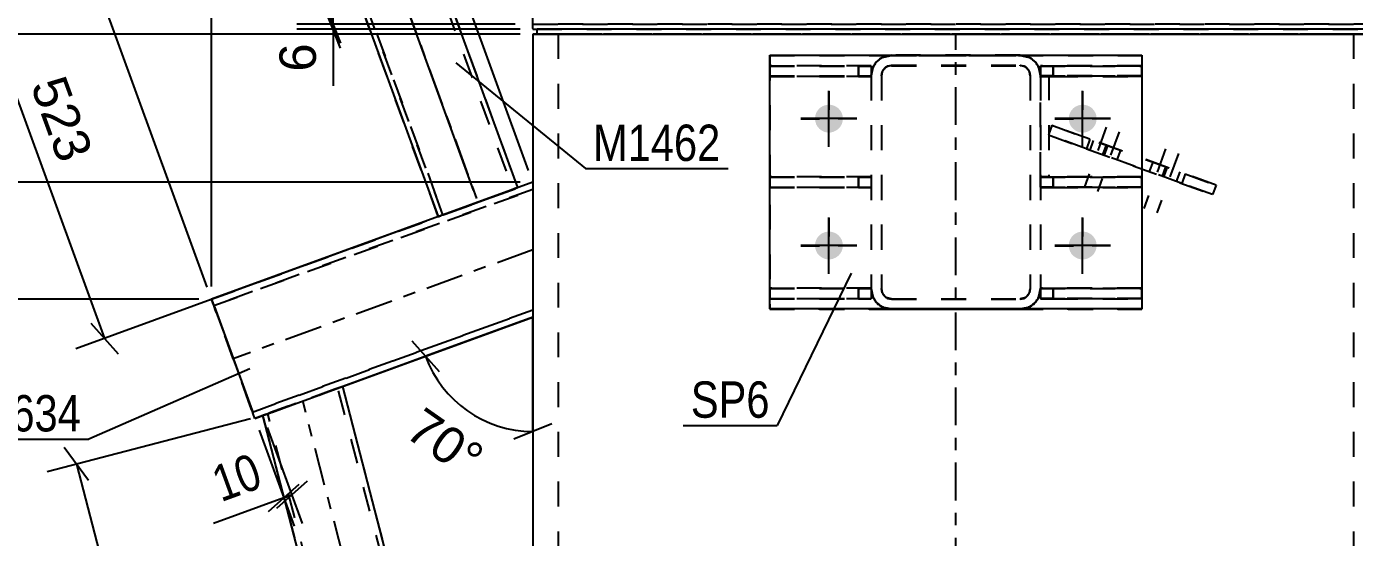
# Model space of a CAD drawing. Header units: millimetres. Extents: x 0 to 841, y 0 to 594.
# Drawn here: x 324.4 to 429, y 476 to 516.2 of the extents above; entities that cross this region are included whole.
import ezdxf

# ---------------------------------------------------------------- set-up
doc = ezdxf.new("R2010")
doc.units = ezdxf.units.MM
doc.linetypes.add('DXK_LINE_DOT2', pattern=[3.9198, 1.9599, -1.9599])
doc.linetypes.add('DXK_LINE_DOT3', pattern=[5.9187, 2.979, -0.9799, 0.9799, -0.9799])
doc.styles.add('Arial', font='ARIAL.TTF', dxfattribs={"height": 0.2})
doc.styles.add('Arial Narrow', font='ARIALN.TTF', dxfattribs={"height": 0.2})

# ---------------------------------------------------------------- blocks, each defined once
blk = doc.blocks.new('Part-256180323-1839 - 1758')
at = {"color": 7, "linetype": 'DXK_LINE_DOT2'}
for p, q in [((345.61, 534.25), (350.37, 535.99)), ((345.61, 534.25), (350.37, 535.99)), ((345.61, 534.25), (350.37, 535.99)), ((345.61, 534.25), (350.37, 535.99)), ((350.37, 535.99), (350.66, 536.1)), ((350.66, 536.09), (350.37, 535.99)), ((350.37, 535.99), (350.51, 536.04)), ((350.51, 536.04), (350.37, 535.99)), ((350.51, 536.04), (350.63, 536.09)), ((350.64, 536.09), (350.51, 536.04)), ((350.63, 536.09), (350.72, 536.12)), ((350.72, 536.12), (350.64, 536.09)), ((350.66, 536.1), (350.9, 536.18)), ((350.9, 536.18), (350.66, 536.09)), ((350.72, 536.12), (350.75, 536.13)), ((350.75, 536.13), (350.72, 536.12)), ((350.75, 536.13), (350.75, 536.13)), ((350.75, 536.13), (362.7, 503.39)), ((350.75, 536.13), (362.7, 503.39)), ((350.9, 536.18), (351.06, 536.24)), ((351.06, 536.24), (350.9, 536.18)), ((351.06, 536.24), (351.12, 536.26)), ((351.12, 536.26), (351.06, 536.24)), ((351.12, 536.26), (351.12, 536.26)), ((351.12, 536.26), (351.12, 536.26)), ((351.12, 536.26), (363.08, 503.53)), ((344.92, 534), (344.86, 533.98)), ((344.86, 533.98), (344.92, 534)), ((344.86, 533.98), (344.86, 533.98)), ((356.82, 501.24), (344.86, 533.98)), ((344.86, 533.98), (344.86, 533.98)), ((345.08, 534.06), (344.92, 534)), ((344.92, 534), (345.08, 534.06)), ((345.08, 534.06), (345.32, 534.15)), ((345.32, 534.14), (345.08, 534.06)), ((345.23, 534.11), (345.26, 534.12)), ((345.26, 534.12), (345.23, 534.11)), ((345.23, 534.11), (345.23, 534.11)), ((357.19, 501.38), (345.23, 534.11)), ((345.23, 534.11), (357.19, 501.38)), ((345.26, 534.12), (345.34, 534.15)), ((345.34, 534.15), (345.26, 534.12)), ((345.61, 534.25), (345.32, 534.14)), ((345.32, 534.15), (345.61, 534.25)), ((345.34, 534.15), (345.47, 534.2)), ((345.47, 534.2), (345.34, 534.15)), ((345.47, 534.2), (345.61, 534.25)), ((345.61, 534.25), (345.47, 534.2)), ((362.7, 503.39), (362.62, 503.36)), ((362.62, 503.36), (362.68, 503.38)), ((362.68, 503.38), (362.7, 503.39)), ((363.08, 503.53), (363.08, 503.53)), ((357.57, 501.51), (362.33, 503.25)), ((357.57, 501.51), (362.33, 503.25)), ((362.33, 503.25), (362.62, 503.36)), ((362.33, 503.25), (362.47, 503.31)), ((362.47, 503.31), (362.62, 503.36)), ((357.19, 501.38), (357.22, 501.39)), ((357.22, 501.39), (357.19, 501.38)), ((357.22, 501.39), (357.28, 501.41)), ((357.22, 501.39), (357.28, 501.41)), ((357.28, 501.41), (357.57, 501.51)), ((357.28, 501.41), (357.3, 501.42)), ((357.3, 501.42), (357.43, 501.46)), ((357.43, 501.46), (357.57, 501.51)), ((356.82, 501.24), (356.82, 501.24))]:
    blk.add_line(p, q, dxfattribs=at)
at = {"color": 2, "linetype": 'Continuous'}
for p, q in [((351.12, 536.26), (363.08, 503.53)), ((344.86, 533.98), (356.82, 501.24)), ((362.86, 503.45), (362.62, 503.36)), ((362.7, 503.39), (362.67, 503.38)), ((362.86, 503.45), (362.7, 503.39)), ((362.7, 503.39), (362.7, 503.39)), ((363.02, 503.51), (362.86, 503.45)), ((362.86, 503.45), (363.02, 503.5)), ((363.02, 503.5), (363.08, 503.53)), ((363.08, 503.53), (363.02, 503.51)), ((357.57, 501.51), (362.33, 503.25)), ((357.57, 501.51), (362.33, 503.25)), ((362.62, 503.36), (362.33, 503.25)), ((362.47, 503.3), (362.33, 503.25)), ((362.59, 503.35), (362.47, 503.3)), ((362.67, 503.38), (362.59, 503.35)), ((357.04, 501.32), (356.87, 501.26)), ((356.87, 501.26), (357.04, 501.32)), ((357.28, 501.41), (357.04, 501.32)), ((357.19, 501.38), (357.04, 501.32)), ((357.22, 501.39), (357.19, 501.38)), ((357.19, 501.38), (357.19, 501.38)), ((357.3, 501.42), (357.22, 501.39)), ((357.57, 501.51), (357.28, 501.41)), ((357.42, 501.46), (357.3, 501.42)), ((357.57, 501.51), (357.42, 501.46)), ((356.87, 501.26), (356.82, 501.24)), ((356.82, 501.24), (356.87, 501.26))]:
    blk.add_line(p, q, dxfattribs=at)
at = {"color": 7, "linetype": 'DXK_LINE_DOT3'}
blk.add_line((347.99, 535.12), (359.95, 502.38), dxfattribs=at)
blk = doc.blocks.new('Part-256180323-1880 - 1758')
at = {"color": 7, "linetype": 'DXK_LINE_DOT2'}
for p, q in [((390.95, 513.13), (382.95, 513.13)), ((382.95, 513.13), (389.95, 513.13)), ((382.95, 513.13), (382.95, 512.33)), ((389.95, 513.13), (390.95, 513.13)), ((389.95, 513.13), (389.95, 512.33)), ((390.95, 513.13), (390.95, 513.13)), ((390.95, 513.13), (390.95, 512.33)), ((382.95, 512.33), (390.95, 512.33)), ((382.95, 512.33), (389.95, 512.33)), ((389.95, 512.33), (390.95, 512.33))]:
    blk.add_line(p, q, dxfattribs=at)
blk = doc.blocks.new('Part-256180323-1807 - 1758')
at = {"color": 2, "linetype": 'Continuous'}
for p, q in [((364.28, 522.69), (386.98, 522.69)), ((364.28, 522.69), (364.28, 521.89)), ((399.13, 522.69), (393.64, 522.69)), ((430.95, 522.69), (405.79, 522.69)), ((430.95, 522.69), (430.95, 522.63)), ((430.95, 522.63), (430.95, 516.02)), ((364.28, 516.08), (364.28, 521.89)), ((364.28, 516.08), (364.28, 516.02)), ((364.28, 516.02), (364.61, 516.02)), ((364.28, 516.02), (364.61, 516.02)), ((430.95, 516.02), (430.61, 516.02)), ((430.95, 516.02), (430.61, 516.02))]:
    blk.add_line(p, q, dxfattribs=at)
at = {"color": 7, "linetype": 'DXK_LINE_DOT2'}
for p, q in [((364.28, 522.69), (430.95, 522.69)), ((364.28, 522.69), (364.28, 522.69)), ((364.28, 522.29), (430.95, 522.29)), ((430.95, 522.29), (364.28, 522.29)), ((364.28, 522.29), (364.28, 522.29)), ((364.28, 522.29), (364.28, 522.26)), ((364.28, 522.26), (364.28, 522.04)), ((386.98, 522.69), (393.64, 522.69)), ((405.79, 522.69), (399.13, 522.69)), ((430.95, 522.69), (430.95, 522.69)), ((430.95, 522.29), (430.95, 522.29)), ((430.95, 522.26), (430.95, 522.29)), ((364.28, 516.82), (364.28, 516.82)), ((364.28, 516.82), (364.28, 516.82)), ((364.28, 516.82), (364.28, 516.82)), ((364.28, 516.42), (430.95, 516.42)), ((430.95, 516.42), (364.28, 516.42)), ((364.28, 516.42), (364.28, 516.42)), ((364.28, 516.02), (364.28, 516.02)), ((364.28, 516.02), (364.28, 516.02)), ((430.61, 516.02), (364.61, 516.02)), ((430.61, 516.02), (364.61, 516.02)), ((430.95, 516.82), (430.95, 516.82)), ((430.95, 516.82), (430.95, 516.82)), ((430.95, 516.82), (430.95, 516.82)), ((430.95, 516.42), (430.95, 516.42)), ((430.95, 516.02), (430.95, 516.02)), ((430.95, 516.02), (430.95, 516.02))]:
    blk.add_line(p, q, dxfattribs=at)
at = {"color": 7, "linetype": 'DXK_LINE_DOT3'}
blk.add_line((430.95, 519.36), (364.28, 519.36), dxfattribs=at)
blk = doc.blocks.new('Part-256180323-1872 - 1758')
at = {"color": 7, "linetype": 'DXK_LINE_DOT2'}
for p, q in [((405.28, 495.57), (404.28, 495.57)), ((404.28, 495.57), (404.28, 495.57)), ((404.28, 495.57), (412.28, 495.57)), ((404.28, 495.57), (404.28, 494.77)), ((412.28, 495.57), (405.28, 495.57)), ((405.28, 495.57), (405.28, 494.77)), ((412.28, 495.57), (412.28, 494.77)), ((404.28, 494.77), (405.28, 494.77)), ((412.28, 494.77), (404.28, 494.77)), ((405.28, 494.77), (412.28, 494.77))]:
    blk.add_line(p, q, dxfattribs=at)
blk = doc.blocks.new('Part-256180323-1873 - 1758')
at = {"color": 7, "linetype": 'DXK_LINE_DOT2'}
for p, q in [((405.28, 513.1), (404.28, 513.1)), ((404.28, 513.1), (404.28, 513.1)), ((404.28, 513.1), (412.28, 513.1)), ((404.28, 513.1), (404.28, 512.3)), ((412.28, 513.1), (405.28, 513.1)), ((405.28, 513.1), (405.28, 512.3)), ((412.28, 513.1), (412.28, 512.3)), ((404.28, 512.3), (405.28, 512.3)), ((412.28, 512.3), (404.28, 512.3)), ((405.28, 512.3), (412.28, 512.3))]:
    blk.add_line(p, q, dxfattribs=at)
blk = doc.blocks.new('Part-256180323-1932 - 1758')
at = {"color": 2, "linetype": 'Continuous'}
for p, q in [((430.61, 516.03), (364.61, 516.03)), ((364.61, 515.63), (364.61, 516.03)), ((430.61, 515.63), (430.61, 516.03)), ((364.61, 515.63), (366.71, 515.63)), ((430.61, 515.63), (428.52, 515.63))]:
    blk.add_line(p, q, dxfattribs=at)
at = {"color": 7, "linetype": 'DXK_LINE_DOT2'}
for p, q in [((364.61, 516.02), (430.61, 516.02)), ((364.61, 515.62), (364.61, 515.63)), ((364.61, 515.62), (364.61, 515.63)), ((430.61, 515.62), (364.61, 515.62)), ((428.52, 515.63), (366.71, 515.63)), ((430.61, 515.62), (430.61, 515.63)), ((430.61, 515.63), (430.61, 515.62))]:
    blk.add_line(p, q, dxfattribs=at)
blk = doc.blocks.new('Part-256180323-1874 - 1758')
at = {"color": 7, "linetype": 'DXK_LINE_DOT2'}
for p, q in [((405.28, 504.34), (404.28, 504.34)), ((404.28, 504.34), (404.28, 504.34)), ((404.28, 504.34), (412.28, 504.34)), ((404.28, 504.34), (404.28, 503.54)), ((404.28, 503.54), (405.28, 503.54)), ((412.28, 503.54), (404.28, 503.54)), ((412.28, 504.34), (405.28, 504.34)), ((405.28, 504.34), (405.28, 503.54)), ((405.28, 503.54), (412.28, 503.54)), ((412.28, 504.34), (412.28, 503.54))]:
    blk.add_line(p, q, dxfattribs=at)
blk = doc.blocks.new('Part-256180323-1875 - 1758')
at = {"color": 7, "linetype": 'DXK_LINE_DOT2'}
for p, q in [((382.95, 512.3), (382.95, 513.1)), ((382.95, 513.1), (390.95, 513.1)), ((382.95, 513.1), (389.95, 513.1)), ((389.95, 512.3), (389.95, 513.1)), ((389.95, 513.1), (390.95, 513.1)), ((390.95, 513.1), (390.95, 512.3)), ((390.95, 512.3), (382.95, 512.3)), ((382.95, 512.3), (389.95, 512.3)), ((389.95, 512.3), (390.95, 512.3)), ((390.95, 512.3), (390.95, 512.3))]:
    blk.add_line(p, q, dxfattribs=at)
blk = doc.blocks.new('Bolt-256180323-2081 - 1758')
at = {"color": 1, "linetype": 'DXK_LINE_DOT2'}
for p, q in [((409.47, 508.29), (407.76, 503.6)), ((410.48, 507.93), (408.77, 503.23)), ((408.45, 507.25), (408.18, 506.49)), ((409.46, 506.88), (409.18, 506.13)), ((409.58, 506.84), (409.31, 506.08)), ((414.15, 506.59), (412.44, 501.89)), ((410.59, 506.47), (410.31, 505.72)), ((413.13, 505.54), (412.86, 504.79)), ((415.16, 506.22), (413.45, 501.53)), ((414.14, 505.18), (413.87, 504.42)), ((414.26, 505.13), (413.99, 504.38)), ((415.27, 504.77), (414.99, 504.01))]:
    blk.add_line(p, q, dxfattribs=at)
blk = doc.blocks.new('Part-256180323-1876 - 1758')
at = {"color": 7, "linetype": 'DXK_LINE_DOT2'}
for p, q in [((382.95, 503.54), (382.95, 504.34)), ((382.95, 504.34), (390.95, 504.34)), ((382.95, 504.34), (389.95, 504.34)), ((390.95, 503.54), (382.95, 503.54)), ((382.95, 503.54), (389.95, 503.54)), ((389.95, 503.54), (389.95, 504.34)), ((389.95, 504.34), (390.95, 504.34)), ((389.95, 503.54), (390.95, 503.54)), ((390.95, 504.34), (390.95, 503.54)), ((390.95, 503.54), (390.95, 503.54))]:
    blk.add_line(p, q, dxfattribs=at)
blk = doc.blocks.new('Part-256180323-1877 - 1758')
at = {"color": 7, "linetype": 'DXK_LINE_DOT2'}
for p, q in [((404.28, 494.8), (404.28, 495.6)), ((404.28, 495.6), (405.28, 495.6)), ((412.28, 495.6), (404.28, 495.6)), ((405.28, 494.8), (405.28, 495.6)), ((405.28, 495.6), (412.28, 495.6)), ((412.28, 494.8), (412.28, 495.6)), ((405.28, 494.8), (404.28, 494.8)), ((404.28, 494.8), (404.28, 494.8)), ((404.28, 494.8), (412.28, 494.8)), ((412.28, 494.8), (405.28, 494.8))]:
    blk.add_line(p, q, dxfattribs=at)
blk = doc.blocks.new('Part-256180323-1878 - 1758')
at = {"color": 7, "linetype": 'DXK_LINE_DOT2'}
for p, q in [((404.28, 512.33), (404.28, 513.13)), ((404.28, 513.13), (405.28, 513.13)), ((412.28, 513.13), (404.28, 513.13)), ((405.28, 512.33), (405.28, 513.13)), ((405.28, 513.13), (412.28, 513.13)), ((412.28, 512.33), (412.28, 513.13)), ((405.28, 512.33), (404.28, 512.33)), ((404.28, 512.33), (404.28, 512.33)), ((404.28, 512.33), (412.28, 512.33)), ((412.28, 512.33), (405.28, 512.33))]:
    blk.add_line(p, q, dxfattribs=at)
blk = doc.blocks.new('Part-256180323-1879 - 1758')
at = {"color": 7, "linetype": 'DXK_LINE_DOT2'}
for p, q in [((404.28, 503.57), (404.28, 504.37)), ((404.28, 504.37), (405.28, 504.37)), ((412.28, 504.37), (404.28, 504.37)), ((405.28, 503.57), (404.28, 503.57)), ((404.28, 503.57), (404.28, 503.57)), ((404.28, 503.57), (412.28, 503.57)), ((405.28, 503.57), (405.28, 504.37)), ((405.28, 504.37), (412.28, 504.37)), ((412.28, 503.57), (405.28, 503.57)), ((412.28, 503.57), (412.28, 504.37))]:
    blk.add_line(p, q, dxfattribs=at)
blk = doc.blocks.new('Part-256180323-1881 - 1758')
at = {"color": 7, "linetype": 'DXK_LINE_DOT2'}
for p, q in [((390.95, 504.37), (382.95, 504.37)), ((382.95, 504.37), (389.95, 504.37)), ((382.95, 504.37), (382.95, 503.57)), ((382.95, 503.57), (390.95, 503.57)), ((382.95, 503.57), (389.95, 503.57)), ((389.95, 504.37), (390.95, 504.37)), ((389.95, 504.37), (389.95, 503.57)), ((389.95, 503.57), (390.95, 503.57)), ((390.95, 504.37), (390.95, 504.37)), ((390.95, 504.37), (390.95, 503.57))]:
    blk.add_line(p, q, dxfattribs=at)
blk = doc.blocks.new('Part-256180323-1957 - 1758')
at = {"color": 2, "linetype": 'Continuous'}
for p, q in [((364.28, 515.63), (364.28, 360.5)), ((364.28, 515.63), (364.58, 515.63)), ((364.58, 515.63), (364.61, 515.63)), ((366.71, 515.63), (366.75, 515.63)), ((366.75, 515.63), (368.28, 515.63)), ((368.28, 515.63), (426.95, 515.63)), ((426.95, 515.63), (428.52, 515.63))]:
    blk.add_line(p, q, dxfattribs=at)
at = {"color": 7, "linetype": 'DXK_LINE_DOT2'}
for p, q in [((364.58, 515.62), (364.28, 515.62)), ((365.45, 515.62), (364.58, 515.62)), ((364.61, 515.63), (365.45, 515.63)), ((365.45, 515.63), (366.71, 515.63)), ((366.75, 515.62), (365.45, 515.62)), ((366.28, 515.63), (366.28, 360.5)), ((366.43, 515.63), (366.28, 515.63)), ((366.28, 515.62), (366.43, 515.62)), ((366.86, 515.63), (366.43, 515.63)), ((366.43, 515.62), (366.86, 515.62)), ((368.28, 515.62), (366.75, 515.62)), ((367.51, 515.63), (366.86, 515.63)), ((366.86, 515.62), (367.51, 515.62)), ((368.28, 515.63), (367.51, 515.63)), ((367.51, 515.62), (368.28, 515.62)), ((368.28, 515.63), (426.95, 515.63)), ((368.28, 515.62), (426.95, 515.62)), ((368.28, 515.62), (426.95, 515.62)), ((427.71, 515.63), (426.95, 515.63)), ((426.95, 515.62), (427.71, 515.62)), ((428.48, 515.62), (426.95, 515.62)), ((428.36, 515.63), (427.71, 515.63)), ((427.71, 515.62), (428.36, 515.62)), ((428.79, 515.63), (428.36, 515.63)), ((428.36, 515.62), (428.79, 515.62)), ((429.77, 515.62), (428.48, 515.62)), ((428.52, 515.63), (429.77, 515.63)), ((428.95, 515.63), (428.79, 515.63)), ((428.79, 515.62), (428.95, 515.62)), ((428.95, 515.63), (428.95, 360.5))]:
    blk.add_line(p, q, dxfattribs=at)
at = {"color": 7, "linetype": 'DXK_LINE_DOT3'}
blk.add_line((397.61, 360.5), (397.61, 515.62), dxfattribs=at)
blk = doc.blocks.new('Bolt-256180323-1959 - 1758')
at = {"linetype": 'Continuous'}
for points in [[(386.51, 508.97), (386.54, 509.2), (386.61, 509.42), (386.72, 509.61), (386.88, 509.79), (387.06, 509.92), (387.27, 510.01), (387.5, 510.06), (387.73, 510.06), (387.95, 510.01), (388.16, 509.92), (388.35, 509.79), (388.5, 509.61), (388.62, 509.42), (388.69, 509.2), (388.71, 508.97), (388.69, 508.74), (388.62, 508.52), (388.5, 508.32), (388.35, 508.15), (388.16, 508.02), (387.95, 507.92), (387.73, 507.87), (387.5, 507.87), (387.27, 507.92), (387.06, 508.02), (386.88, 508.15), (386.72, 508.32), (386.61, 508.52), (386.54, 508.74)], [(406.51, 508.97), (406.54, 509.2), (406.61, 509.42), (406.72, 509.61), (406.88, 509.79), (407.06, 509.92), (407.27, 510.01), (407.5, 510.06), (407.73, 510.06), (407.95, 510.01), (408.16, 509.92), (408.35, 509.79), (408.5, 509.61), (408.62, 509.42), (408.69, 509.2), (408.71, 508.97), (408.69, 508.74), (408.62, 508.52), (408.5, 508.32), (408.35, 508.15), (408.16, 508.02), (407.95, 507.92), (407.73, 507.87), (407.5, 507.87), (407.27, 507.92), (407.06, 508.02), (406.88, 508.15), (406.72, 508.32), (406.61, 508.52), (406.54, 508.74)], [(386.51, 498.97), (386.54, 499.2), (386.61, 499.42), (386.72, 499.61), (386.88, 499.79), (387.06, 499.92), (387.27, 500.01), (387.5, 500.06), (387.73, 500.06), (387.95, 500.01), (388.16, 499.92), (388.35, 499.79), (388.5, 499.61), (388.62, 499.42), (388.69, 499.2), (388.71, 498.97), (388.69, 498.74), (388.62, 498.52), (388.5, 498.32), (388.35, 498.15), (388.16, 498.02), (387.95, 497.92), (387.73, 497.87), (387.5, 497.87), (387.27, 497.92), (387.06, 498.02), (386.88, 498.15), (386.72, 498.32), (386.61, 498.52), (386.54, 498.74)], [(406.51, 498.97), (406.54, 499.2), (406.61, 499.42), (406.72, 499.61), (406.88, 499.79), (407.06, 499.92), (407.27, 500.01), (407.5, 500.06), (407.73, 500.06), (407.95, 500.01), (408.16, 499.92), (408.35, 499.79), (408.5, 499.61), (408.62, 499.42), (408.69, 499.2), (408.71, 498.97), (408.69, 498.74), (408.62, 498.52), (408.5, 498.32), (408.35, 498.15), (408.16, 498.02), (407.95, 497.92), (407.73, 497.87), (407.5, 497.87), (407.27, 497.92), (407.06, 498.02), (406.88, 498.15), (406.72, 498.32), (406.61, 498.52), (406.54, 498.74)]]:
    blk.add_hatch(color=1, dxfattribs=at).paths.add_polyline_path(points)
at = {"color": 1, "linetype": 'Continuous'}
for p, q in [((387.61, 506.77), (387.61, 511.17)), ((407.61, 506.77), (407.61, 511.17)), ((389.81, 508.97), (385.41, 508.97)), ((409.81, 508.97), (405.41, 508.97)), ((387.61, 496.77), (387.61, 501.17)), ((407.61, 496.77), (407.61, 501.17)), ((389.81, 498.97), (385.41, 498.97)), ((409.81, 498.97), (405.41, 498.97))]:
    blk.add_line(p, q, dxfattribs=at)
blk = doc.blocks.new('Bolt-256180323-1961 - 1758')
at = {"color": 1, "linetype": 'Continuous'}
for p, q in [((387.61, 511.14), (387.61, 509.67)), ((407.61, 511.14), (407.61, 509.67)), ((385.41, 508.94), (386.88, 508.94)), ((389.81, 508.94), (388.35, 508.94)), ((405.41, 508.94), (406.88, 508.94)), ((409.81, 508.94), (408.35, 508.94)), ((387.61, 506.74), (387.61, 508.2)), ((407.61, 506.74), (407.61, 508.2)), ((387.61, 501.14), (387.61, 499.67)), ((407.61, 501.14), (407.61, 499.67)), ((385.41, 498.94), (386.88, 498.94)), ((387.61, 496.74), (387.61, 498.2)), ((389.81, 498.94), (388.35, 498.94)), ((405.41, 498.94), (406.88, 498.94)), ((407.61, 496.74), (407.61, 498.2)), ((409.81, 498.94), (408.35, 498.94))]:
    blk.add_line(p, q, dxfattribs=at)
blk = doc.blocks.new('Part-256180323-2109 - 1758')
at = {"color": 7, "linetype": 'DXK_LINE_DOT2'}
for p, q in [((390.95, 495.6), (382.95, 495.6)), ((382.95, 495.6), (389.95, 495.6)), ((382.95, 495.6), (382.95, 494.8)), ((389.95, 495.6), (390.95, 495.6)), ((389.95, 495.6), (389.95, 494.8)), ((390.95, 495.6), (390.95, 495.6)), ((390.95, 495.6), (390.95, 494.8)), ((382.95, 494.8), (390.95, 494.8)), ((382.95, 494.8), (389.95, 494.8)), ((389.95, 494.8), (390.95, 494.8))]:
    blk.add_line(p, q, dxfattribs=at)
blk = doc.blocks.new('Part-256180323-1992 - 1758')
at = {"color": 7, "linetype": 'DXK_LINE_DOT2'}
for p, q in [((382.95, 513.94), (382.95, 493.94)), ((382.95, 513.94), (412.28, 513.94)), ((382.95, 513.94), (412.28, 513.94)), ((412.28, 513.94), (412.28, 493.94)), ((382.95, 493.94), (382.95, 493.94)), ((382.95, 493.94), (412.28, 493.94)), ((412.28, 493.94), (382.95, 493.94)), ((412.28, 493.94), (412.28, 493.94))]:
    blk.add_line(p, q, dxfattribs=at)
blk = doc.blocks.new('Part-256180323-2012 - 1758')
at = {"color": 2, "linetype": 'Continuous'}
for p, q in [((382.95, 493.97), (382.95, 513.97)), ((382.95, 513.97), (412.28, 513.97)), ((412.28, 513.97), (412.28, 493.97)), ((382.95, 493.97), (382.95, 493.97)), ((412.28, 493.97), (382.95, 493.97)), ((412.28, 493.97), (412.28, 493.97))]:
    blk.add_line(p, q, dxfattribs=at)
at = {"color": 7, "linetype": 'DXK_LINE_DOT2'}
for p, q in [((382.95, 513.97), (412.28, 513.97)), ((382.95, 493.97), (412.28, 493.97)), ((382.95, 493.97), (382.95, 493.97)), ((412.28, 493.97), (412.28, 493.97))]:
    blk.add_line(p, q, dxfattribs=at)
blk = doc.blocks.new('Part-256180323-2033 - 1758')
at = {"color": 7, "linetype": 'DXK_LINE_DOT2'}
for p, q in [((392.55, 513.95), (391.93, 513.83)), ((391.93, 513.81), (392.55, 513.94)), ((392.55, 513.94), (392.55, 513.95)), ((402.68, 513.95), (392.55, 513.95)), ((392.55, 513.94), (402.68, 513.94)), ((402.68, 513.94), (402.68, 513.95)), ((403.29, 513.83), (402.68, 513.95)), ((402.68, 513.94), (403.29, 513.81)), ((391.07, 512.96), (390.95, 512.35)), ((390.95, 512.34), (391.07, 512.95)), ((392.24, 513.09), (392.55, 513.15)), ((392.55, 513.14), (392.24, 513.08)), ((392.55, 513.14), (392.55, 513.15)), ((392.55, 513.15), (402.68, 513.15)), ((392.55, 513.14), (402.68, 513.14)), ((402.68, 513.14), (402.68, 513.15)), ((402.68, 513.15), (402.99, 513.09)), ((402.99, 513.08), (402.68, 513.14)), ((404.28, 512.35), (404.16, 512.96)), ((404.16, 512.95), (404.28, 512.34)), ((390.95, 512.35), (390.95, 495.54)), ((391.75, 512.35), (391.81, 512.66)), ((391.81, 512.64), (391.75, 512.34)), ((391.75, 512.35), (391.75, 495.54)), ((391.81, 512.64), (391.81, 512.66)), ((403.42, 512.64), (403.42, 512.66)), ((403.42, 512.66), (403.48, 512.35)), ((403.48, 512.34), (403.42, 512.64)), ((403.48, 512.35), (403.48, 495.54)), ((404.28, 512.35), (404.28, 495.54)), ((390.95, 495.55), (391.07, 494.94)), ((391.07, 494.92), (390.95, 495.54)), ((391.81, 495.24), (391.75, 495.55)), ((391.75, 495.54), (391.81, 495.23)), ((403.48, 495.55), (403.42, 495.24)), ((403.42, 495.23), (403.48, 495.54)), ((404.16, 494.94), (404.28, 495.55)), ((404.28, 495.54), (404.16, 494.92)), ((391.07, 494.92), (391.07, 494.94)), ((391.93, 494.07), (392.55, 493.95)), ((392.55, 493.94), (391.93, 494.06)), ((392.55, 494.75), (392.24, 494.81)), ((392.24, 494.8), (392.55, 494.74)), ((392.55, 494.74), (392.55, 494.75)), ((392.55, 494.75), (402.68, 494.75)), ((392.55, 494.74), (402.68, 494.74)), ((402.99, 494.81), (402.68, 494.75)), ((402.68, 494.74), (402.99, 494.8)), ((402.68, 494.74), (402.68, 494.75)), ((402.68, 493.95), (403.29, 494.07)), ((403.29, 494.06), (402.68, 493.94)), ((404.16, 494.92), (404.16, 494.94)), ((392.55, 493.94), (392.55, 493.95)), ((392.55, 493.95), (402.68, 493.95)), ((392.55, 493.94), (402.68, 493.94)), ((402.68, 493.94), (402.68, 493.95))]:
    blk.add_line(p, q, dxfattribs=at)
at = {"color": 7, "linetype": 'DXK_LINE_DOT3'}
blk.add_line((397.61, 503.93), (397.61, 503.95), dxfattribs=at)
at = {"color": 7, "linetype": 'DXK_LINE_DOT2'}
for centre, radius, start, end in [((392.55, 512.35), 1.6, 112.5, 157.5), ((392.55, 512.34), 1.6, 112.5, 157.5), ((392.55, 512.35), 0.8, 112.5, 157.5), ((392.55, 512.34), 0.8, 112.5, 157.5), ((402.68, 512.35), 0.8, 22.5, 67.5), ((402.68, 512.34), 0.8, 22.5, 67.5), ((402.68, 512.35), 1.6, 22.5, 67.5), ((402.68, 512.34), 1.6, 22.5, 67.5), ((392.55, 495.55), 0.8, 202.5, 247.5), ((392.55, 495.54), 0.8, 202.5, 247.5), ((402.68, 495.55), 0.8, 292.5, 337.5), ((402.68, 495.54), 0.8, 292.5, 337.5), ((392.55, 495.55), 1.6, 202.5, 247.5), ((392.55, 495.54), 1.6, 202.5, 247.5), ((402.68, 495.55), 1.6, 292.5, 337.5), ((402.68, 495.54), 1.6, 292.5, 337.5)]:
    blk.add_arc(centre, radius, start, end, dxfattribs=at)
blk = doc.blocks.new('Part-256180323-2064 - 1758')
at = {"color": 7, "linetype": 'DXK_LINE_DOT2'}
for p, q in [((392.55, 513.97), (391.93, 513.85)), ((391.93, 513.84), (392.55, 513.96)), ((392.55, 513.96), (392.55, 513.97)), ((402.68, 513.97), (392.55, 513.97)), ((392.55, 513.96), (402.68, 513.96)), ((402.68, 513.96), (402.68, 513.97)), ((403.29, 513.85), (402.68, 513.97)), ((402.68, 513.96), (403.29, 513.84)), ((391.07, 512.98), (390.95, 512.37)), ((390.95, 512.36), (391.07, 512.97)), ((392.24, 513.11), (392.55, 513.17)), ((392.55, 513.16), (392.24, 513.1)), ((392.55, 513.16), (392.55, 513.17)), ((392.55, 513.17), (402.68, 513.17)), ((392.55, 513.16), (402.68, 513.16)), ((402.68, 513.16), (402.68, 513.17)), ((402.68, 513.17), (402.99, 513.11)), ((402.99, 513.1), (402.68, 513.16)), ((404.28, 512.37), (404.16, 512.98)), ((404.16, 512.97), (404.28, 512.36)), ((390.95, 512.37), (390.95, 495.56)), ((391.75, 512.37), (391.81, 512.67)), ((391.81, 512.67), (391.75, 512.36)), ((391.75, 512.37), (391.75, 495.56)), ((391.81, 512.67), (391.81, 512.67)), ((403.42, 512.67), (403.42, 512.67)), ((403.42, 512.67), (403.48, 512.37)), ((403.48, 512.36), (403.42, 512.67)), ((403.48, 512.37), (403.48, 495.56)), ((404.28, 512.37), (404.28, 495.56)), ((390.95, 495.57), (391.07, 494.96)), ((391.07, 494.95), (390.95, 495.56)), ((391.81, 495.26), (391.75, 495.57)), ((391.75, 495.56), (391.81, 495.26)), ((403.48, 495.57), (403.42, 495.26)), ((403.42, 495.26), (403.48, 495.56)), ((404.16, 494.96), (404.28, 495.57)), ((404.28, 495.56), (404.16, 494.95)), ((391.07, 494.95), (391.07, 494.96)), ((391.93, 494.09), (392.55, 493.97)), ((392.51, 493.97), (391.93, 494.08)), ((392.55, 494.77), (392.24, 494.83)), ((392.24, 494.82), (392.55, 494.76)), ((392.55, 494.76), (392.55, 494.77)), ((392.55, 494.77), (402.68, 494.77)), ((392.55, 494.76), (402.68, 494.76)), ((392.55, 493.97), (402.68, 493.97)), ((402.99, 494.83), (402.68, 494.77)), ((402.68, 494.76), (402.99, 494.82)), ((402.68, 494.76), (402.68, 494.77)), ((402.68, 493.97), (403.29, 494.09)), ((403.29, 494.08), (402.71, 493.97)), ((404.16, 494.95), (404.16, 494.96))]:
    blk.add_line(p, q, dxfattribs=at)
at = {"color": 7, "linetype": 'DXK_LINE_DOT3'}
blk.add_line((397.61, 503.96), (397.61, 503.97), dxfattribs=at)
at = {"color": 2, "linetype": 'Continuous'}
for p, q in [((392.55, 493.96), (392.51, 493.97)), ((392.55, 493.96), (392.55, 493.97)), ((392.55, 493.96), (402.68, 493.96)), ((402.68, 493.96), (402.68, 493.97)), ((402.71, 493.97), (402.68, 493.96))]:
    blk.add_line(p, q, dxfattribs=at)
at = {"color": 7, "linetype": 'DXK_LINE_DOT2'}
for centre, radius, start, end in [((392.55, 512.37), 1.6, 112.5, 157.5), ((402.68, 512.37), 1.6, 22.5, 67.5), ((392.55, 512.36), 1.6, 112.5, 157.5), ((392.55, 512.37), 0.8, 112.5, 157.5), ((392.55, 512.36), 0.8, 112.5, 157.5), ((402.68, 512.37), 0.8, 22.5, 67.5), ((402.68, 512.36), 0.8, 22.5, 67.5), ((402.68, 512.36), 1.6, 22.5, 67.5), ((392.55, 495.57), 0.8, 202.5, 247.5), ((392.55, 495.56), 0.8, 202.5, 247.5), ((402.68, 495.57), 0.8, 292.5, 337.5), ((402.68, 495.56), 0.8, 292.5, 337.5), ((392.55, 495.57), 1.6, 202.5, 247.5), ((392.55, 495.56), 1.6, 202.5, 247.5), ((402.68, 495.57), 1.6, 292.5, 337.5), ((402.68, 495.56), 1.6, 292.5, 337.5)]:
    blk.add_arc(centre, radius, start, end, dxfattribs=at)
blk = doc.blocks.new('Part-256180323-2069 - 1758')
at = {"color": 2, "linetype": 'Continuous'}
for p, q in [((364.28, 503.95), (338.95, 494.74)), ((338.98, 494.66), (338.95, 494.74)), ((339.06, 494.44), (338.98, 494.66)), ((339.18, 494.12), (339.06, 494.44)), ((339.18, 494.12), (342.15, 485.96)), ((342.37, 485.34), (364.28, 493.31)), ((364.28, 493.31), (349.29, 487.85)), ((342.27, 485.63), (342.15, 485.96)), ((342.35, 485.42), (342.27, 485.63)), ((342.37, 485.34), (342.35, 485.42)), ((343, 485.56), (342.37, 485.34)), ((342.37, 485.34), (342.37, 485.34)), ((342.37, 485.34), (342.37, 485.34))]:
    blk.add_line(p, q, dxfattribs=at)
at = {"color": 7, "linetype": 'DXK_LINE_DOT2'}
for p, q in [((338.95, 494.73), (364.28, 503.95)), ((364.28, 503.39), (339.14, 494.23)), ((339.14, 494.23), (364.28, 503.38)), ((364.28, 503.95), (364.28, 503.95)), ((364.28, 503.95), (364.28, 493.31)), ((338.95, 494.74), (338.95, 494.73)), ((338.95, 494.73), (338.98, 494.66)), ((338.98, 494.66), (339.06, 494.44)), ((339.06, 494.44), (339.14, 494.23)), ((339.14, 494.23), (342.15, 485.96)), ((339.14, 494.23), (339.14, 494.23)), ((339.14, 494.23), (339.15, 494.2)), ((339.15, 494.19), (339.14, 494.23)), ((339.15, 494.2), (339.19, 494.09)), ((339.25, 493.92), (339.15, 494.19)), ((339.19, 494.09), (339.25, 493.93)), ((339.25, 493.93), (342.08, 486.15)), ((342.01, 486.34), (339.25, 493.92)), ((342.19, 485.84), (364.28, 493.88)), ((364.28, 493.88), (342.19, 485.84)), ((349.29, 487.85), (343, 485.56)), ((342.01, 486.34), (342.01, 486.34)), ((342.14, 485.99), (342.01, 486.34)), ((342.08, 486.15), (342.18, 485.88)), ((342.18, 485.88), (342.14, 485.99)), ((342.27, 485.63), (342.15, 485.96)), ((342.18, 485.88), (342.19, 485.84)), ((342.19, 485.84), (342.18, 485.88)), ((342.19, 485.84), (342.19, 485.84)), ((342.27, 485.63), (342.27, 485.63)), ((342.35, 485.41), (342.27, 485.63)), ((342.35, 485.41), (342.35, 485.41)), ((342.37, 485.34), (342.35, 485.41))]:
    blk.add_line(p, q, dxfattribs=at)
at = {"color": 7, "linetype": 'DXK_LINE_DOT3'}
blk.add_line((364.28, 498.63), (340.66, 490.04), dxfattribs=at)
blk = doc.blocks.new('Part-256180323-2074 - 1758')
at = {"color": 7, "linetype": 'DXK_LINE_DOT2'}
for p, q in [((348.82, 487.69), (348.54, 487.58)), ((348.54, 487.58), (348.82, 487.69)), ((348.8, 487.68), (348.88, 487.71)), ((348.88, 487.71), (348.8, 487.68)), ((348.82, 487.69), (349.07, 487.78)), ((349.07, 487.77), (348.82, 487.69)), ((348.88, 487.71), (348.91, 487.72)), ((348.91, 487.72), (348.88, 487.71)), ((364.28, 428.71), (348.91, 487.72)), ((364.28, 428.71), (348.91, 487.72)), ((348.91, 487.72), (348.91, 487.72)), ((349.07, 487.78), (349.23, 487.84)), ((349.23, 487.83), (349.07, 487.77)), ((349.29, 487.86), (349.23, 487.83)), ((349.23, 487.84), (349.29, 487.86)), ((364.28, 430.29), (349.29, 487.86)), ((349.29, 487.86), (349.29, 487.86)), ((348.68, 487.63), (343.61, 485.79)), ((348.68, 487.63), (343.61, 485.79)), ((343.75, 485.84), (348.54, 487.58)), ((343.75, 485.84), (348.54, 487.58)), ((348.68, 487.63), (348.8, 487.68)), ((348.8, 487.68), (348.68, 487.63)), ((343.22, 485.65), (343.06, 485.59)), ((343.06, 485.59), (343.22, 485.65)), ((343.22, 485.65), (343.46, 485.74)), ((343.4, 485.71), (343.22, 485.65)), ((343.4, 485.71), (343.38, 485.7)), ((343.38, 485.7), (343.4, 485.71)), ((364.28, 405.43), (343.38, 485.7)), ((364.28, 405.43), (343.38, 485.7)), ((343.38, 485.7), (343.38, 485.7)), ((343.75, 485.84), (343.4, 485.71)), ((343.49, 485.74), (343.4, 485.71)), ((343.4, 485.71), (343.46, 485.73)), ((343.46, 485.74), (343.75, 485.84)), ((343.46, 485.73), (343.49, 485.74)), ((343.61, 485.79), (343.49, 485.74)), ((343.49, 485.74), (343.61, 485.79)), ((343.06, 485.59), (343, 485.56)), ((343, 485.57), (343.06, 485.59)), ((343, 485.56), (343, 485.57)), ((364.28, 403.84), (343, 485.56)), ((364.28, 403.84), (364.28, 430.3))]:
    blk.add_line(p, q, dxfattribs=at)
at = {"color": 2, "linetype": 'Continuous'}
for p, q in [((364.28, 430.3), (349.29, 487.86)), ((364.28, 403.84), (343, 485.57))]:
    blk.add_line(p, q, dxfattribs=at)
at = {"color": 7, "linetype": 'DXK_LINE_DOT3'}
blk.add_line((364.28, 417.07), (346.14, 486.71), dxfattribs=at)
blk = doc.blocks.new('Part-256180323-2079 - 1758')
at = {"color": 7, "linetype": 'DXK_LINE_DOT2'}
for p, q in [((405.19, 508.44), (404.91, 507.68)), ((405.19, 508.43), (404.91, 507.68)), ((404.91, 507.68), (404.91, 507.68)), ((415.42, 503.86), (404.91, 507.68)), ((404.91, 507.68), (407.9, 506.59)), ((405.19, 508.43), (405.19, 508.44)), ((405.19, 508.44), (415.69, 504.61)), ((408.17, 507.35), (405.19, 508.43)), ((408.17, 507.35), (407.9, 506.59)), ((407.9, 506.59), (417.85, 502.98)), ((418.12, 503.73), (408.17, 507.35)), ((415.69, 504.61), (415.42, 503.86)), ((415.69, 504.61), (418.12, 503.73)), ((417.85, 502.98), (415.42, 503.86)), ((418.12, 503.73), (417.85, 502.98))]:
    blk.add_line(p, q, dxfattribs=at)
blk = doc.blocks.new('Part-256180323-2080 - 1758')
at = {"color": 7, "linetype": 'DXK_LINE_DOT2'}
for p, q in [((404.28, 512.37), (404.94, 512.37)), ((404.28, 504.37), (404.28, 512.37)), ((404.28, 512.37), (404.94, 512.37)), ((404.94, 512.37), (404.94, 504.37)), ((404.94, 504.37), (404.28, 504.37)), ((404.94, 504.37), (404.28, 504.37))]:
    blk.add_line(p, q, dxfattribs=at)
blk = doc.blocks.new('Part-256180323-2108 - 1758')
at = {"color": 7, "linetype": 'DXK_LINE_DOT2'}
for p, q in [((382.95, 494.77), (382.95, 495.57)), ((382.95, 495.57), (390.95, 495.57)), ((382.95, 495.57), (389.95, 495.57)), ((389.95, 494.77), (389.95, 495.57)), ((389.95, 495.57), (390.95, 495.57)), ((390.95, 495.57), (390.95, 494.77)), ((390.95, 494.77), (382.95, 494.77)), ((382.95, 494.77), (389.95, 494.77)), ((389.95, 494.77), (390.95, 494.77)), ((390.95, 494.77), (390.95, 494.77))]:
    blk.add_line(p, q, dxfattribs=at)
blk = doc.blocks.new('AngleDimension-256180323-2576 - 1758')
at = {"color": 7, "linetype": 'Continuous'}
for p, q in [((355.82, 490.23), (364.28, 493.31)), ((363.34, 492.97), (355.82, 490.23)), ((364.28, 484.31), (364.28, 493.31)), ((354.74, 491.44), (356.9, 489.03)), ((365.78, 484.91), (362.78, 483.71))]:
    blk.add_line(p, q, dxfattribs=at)
blk.add_arc((364.28, 493.31), 9, 200, 270, dxfattribs=at)
at = {"color": 0}
blk.add_wipeout([(359.16, 479.68), (361.57, 483.12), (355.63, 487.28), (353.22, 483.84)], dxfattribs=at)
at = {"color": 3, "style": 'Arial'}
blk.add_text('70°', height=2.865, rotation=-35.002, dxfattribs=at).set_placement((354.06, 483.99))
blk = doc.blocks.new('StraightDimension-256180323-2309 - 1758')
at = {"color": 7, "linetype": 'Continuous'}
for p, q in [((347.93, 523.79), (349.13, 520.79)), ((362.88, 522.29), (345.68, 522.29)), ((348.53, 516.42), (348.53, 522.29)), ((349.13, 514.92), (347.93, 517.92)), ((362.88, 516.42), (345.68, 516.42))]:
    blk.add_line(p, q, dxfattribs=at)
at = {"color": 0}
blk.add_wipeout([(347.78, 522.18), (343.58, 522.18), (343.58, 516.53), (347.78, 516.53)], dxfattribs=at)
at = {"color": 3, "style": 'Arial'}
blk.add_text('88', height=2.865, rotation=90.0002, dxfattribs=at).set_placement((347.18, 517.13))
blk = doc.blocks.new('StraightDimension-256180323-2319 - 1758')
at = {"color": 7, "linetype": 'Continuous'}
for p, q in [((347.93, 517.92), (349.13, 514.92)), ((349.13, 514.52), (347.93, 517.52)), ((362.88, 516.42), (345.68, 516.42)), ((363.28, 516.02), (345.68, 516.02)), ((348.53, 516.02), (348.53, 516.42)), ((348.53, 516.02), (348.53, 511.55)), ((348.53, 516.02), (348.53, 511.55))]:
    blk.add_line(p, q, dxfattribs=at)
at = {"color": 0}
blk.add_wipeout([(347.78, 515.5), (343.58, 515.5), (343.58, 512.07), (347.78, 512.07)], dxfattribs=at)
at = {"color": 3, "style": 'Arial'}
blk.add_text('6', height=2.87, rotation=90.0002, dxfattribs=at).set_placement((347.18, 512.67))
blk = doc.blocks.new('StraightDimension-256180323-9087 - 1758')
at = {"color": 7, "linetype": 'Continuous'}
for p, q in [((338.95, 495.74), (338.95, 581.75)), ((364.28, 516.62), (364.28, 581.75)), ((340.45, 579.5), (337.45, 578.3)), ((338.95, 578.9), (364.28, 578.9)), ((362.78, 578.3), (365.78, 579.5))]:
    blk.add_line(p, q, dxfattribs=at)
at = {"color": 0}
blk.add_wipeout([(355.55, 579.65), (355.55, 583.85), (347.68, 583.85), (347.68, 579.65)], dxfattribs=at)
at = {"color": 3, "style": 'Arial'}
blk.add_text('380', height=2.865, dxfattribs=at).set_placement((348.28, 580.25))
blk = doc.blocks.new('StraightDimension-256180323-9109 - 1758')
at = {"color": 7, "linetype": 'Continuous'}
for p, q in [((363.94, 504.89), (346.82, 551.93)), ((359.61, 503.32), (342.49, 550.36)), ((348.99, 550.33), (346.59, 548.18)), ((342.26, 546.6), (344.67, 548.76)), ((343.46, 547.68), (347.79, 549.26))]:
    blk.add_line(p, q, dxfattribs=at)
at = {"color": 0}
blk.add_wipeout([(353.33, 552.07), (351.9, 556.02), (346.59, 554.09), (348.03, 550.14)], dxfattribs=at)
at = {"color": 7, "linetype": 'Continuous'}
blk.add_line((347.79, 549.26), (354.08, 551.55), dxfattribs=at)
blk.add_line((347.79, 549.26), (354.08, 551.55), dxfattribs=at)
at = {"color": 3, "style": 'Arial'}
blk.add_text('69', height=2.865, rotation=20.002, dxfattribs=at).set_placement((348.39, 550.91))
blk = doc.blocks.new('StraightDimension-256180323-9110 - 1758')
at = {"color": 7, "linetype": 'Continuous'}
for p, q in [((359.61, 503.32), (342.49, 550.36)), ((342.26, 546.6), (344.67, 548.76)), ((322.46, 540.04), (343.46, 547.68)), ((338.61, 495.69), (321.49, 542.72)), ((323.67, 541.12), (321.26, 538.96))]:
    blk.add_line(p, q, dxfattribs=at)
at = {"color": 0}
blk.add_wipeout([(336.4, 545.91), (334.97, 549.86), (327.57, 547.16), (329.01, 543.22)], dxfattribs=at)
at = {"color": 3, "style": 'Arial'}
blk.add_text('335', height=2.865, rotation=20.002, dxfattribs=at).set_placement((329.37, 543.99))
blk = doc.blocks.new('StraightDimension-256180323-9307 - 1758')
at = {"color": 7, "linetype": 'Continuous'}
for p, q in [((343.92, 533.63), (316.31, 523.55)), ((319.65, 523.17), (317.49, 525.57)), ((318.57, 524.37), (330.53, 491.63)), ((355.88, 500.89), (328.27, 490.81)), ((329.45, 492.84), (331.6, 490.43))]:
    blk.add_line(p, q, dxfattribs=at)
at = {"color": 0}
blk.add_wipeout([(326.6, 504.56), (330.55, 506), (327.85, 513.4), (323.9, 511.95)], dxfattribs=at)
at = {"color": 3, "style": 'Arial'}
blk.add_text('523', height=2.865, rotation=-69.9352, dxfattribs=at).set_placement((324.67, 511.6))
blk = doc.blocks.new('StraightDimension-256180323-9503 - 1758')
at = {"color": 7, "linetype": 'Continuous'}
for p, q in [((297.03, 517.13), (298.23, 514.13)), ((363.28, 515.63), (285.22, 515.63)), ((297.63, 503.95), (297.63, 515.63)), ((298.23, 502.45), (297.03, 505.45)), ((363.28, 503.95), (280.72, 503.95))]:
    blk.add_line(p, q, dxfattribs=at)
at = {"color": 0, "linetype": 'Continuous'}
blk.add_wipeout([(296.93, 516.23), (296.93, 520.43), (284.62, 520.43), (284.62, 516.23)], dxfattribs=at)
at = {"color": 0}
blk.add_wipeout([(296.88, 513.73), (292.68, 513.73), (292.68, 505.85), (296.88, 505.85)], dxfattribs=at)
at = {"color": 3, "linetype": 'Continuous', "style": 'Arial'}
blk.add_text('19080', height=2.865, dxfattribs=at).set_placement((285.22, 516.83))
at = {"color": 3, "style": 'Arial'}
blk.add_text('175', height=2.865, rotation=90.0002, dxfattribs=at).set_placement((296.28, 506.45))
blk = doc.blocks.new('StraightDimension-256180323-9504 - 1758')
at = {"color": 7, "linetype": 'Continuous'}
for p, q in [((297.03, 505.45), (298.23, 502.45)), ((363.28, 503.95), (280.72, 503.95)), ((297.63, 494.74), (297.63, 503.95)), ((298.23, 493.24), (297.03, 496.24)), ((337.95, 494.74), (280.72, 494.74))]:
    blk.add_line(p, q, dxfattribs=at)
at = {"color": 0, "linetype": 'Continuous'}
blk.add_wipeout([(292.43, 504.55), (292.43, 508.75), (280.12, 508.75), (280.12, 504.55)], dxfattribs=at)
at = {"color": 3, "linetype": 'Continuous', "style": 'Arial'}
blk.add_text('18905', height=2.865, dxfattribs=at).set_placement((280.72, 505.15))
at = {"color": 0}
blk.add_wipeout([(296.88, 503.28), (292.68, 503.28), (292.68, 495.41), (296.88, 495.41)], dxfattribs=at)
at = {"color": 3, "style": 'Arial'}
blk.add_text('138', height=2.865, rotation=90.0002, dxfattribs=at).set_placement((296.28, 496.01))
blk = doc.blocks.new('StraightDimension-256180323-9505 - 1758')
at = {"color": 7, "linetype": 'Continuous'}
for p, q in [((298.23, 493.24), (297.03, 496.24)), ((337.95, 494.74), (280.72, 494.74)), ((297.63, 403.84), (297.63, 494.74)), ((297.03, 405.34), (298.23, 402.34)), ((363.28, 403.84), (285.22, 403.84))]:
    blk.add_line(p, q, dxfattribs=at)
at = {"color": 0, "linetype": 'Continuous'}
blk.add_wipeout([(292.43, 495.34), (292.43, 499.54), (280.12, 499.54), (280.12, 495.34)], dxfattribs=at)
at = {"color": 0}
blk.add_wipeout([(296.88, 454.34), (292.68, 454.34), (292.68, 444.24), (296.88, 444.24)], dxfattribs=at)
at = {"color": 3, "linetype": 'Continuous', "style": 'Arial'}
blk.add_text('18767', height=2.865, dxfattribs=at).set_placement((280.72, 495.94))
at = {"color": 3, "style": 'Arial'}
blk.add_text('1363', height=2.865, rotation=90.0002, dxfattribs=at).set_placement((296.28, 444.84))
blk = doc.blocks.new('StraightDimension-256180323-9677 - 1758')
at = {"color": 7, "linetype": 'Continuous'}
for p, q in [((342.03, 485.31), (325.99, 481.13)), ((329.27, 480.44), (327.35, 483.04)), ((328.31, 481.74), (349.59, 400.01)), ((363.31, 403.59), (347.27, 399.41)), ((348.63, 401.31), (350.55, 398.71))]:
    blk.add_line(p, q, dxfattribs=at)
at = {"color": 0}
blk.add_wipeout([(340.95, 436.18), (345.01, 437.24), (342.47, 447.01), (338.4, 445.95)], dxfattribs=at)
at = {"color": 3, "style": 'Arial'}
blk.add_text('1267', height=2.865, rotation=-75.407, dxfattribs=at).set_placement((339.13, 445.52))
blk = doc.blocks.new('StraightDimension-256180323-15118 - 1758')
at = {"color": 7, "linetype": 'Continuous'}
for p, q in [((343.34, 484.62), (346.1, 477.05)), ((342.72, 484.4), (345.47, 476.83)), ((346.48, 480.39), (344.07, 478.23)), ((343.45, 478.01), (345.85, 480.16)), ((344.65, 479.08), (345.27, 479.31))]:
    blk.add_line(p, q, dxfattribs=at)
at = {"color": 0}
blk.add_wipeout([(343.9, 479.61), (342.46, 483.55), (337.9, 481.89), (339.34, 477.95)], dxfattribs=at)
at = {"color": 7, "linetype": 'Continuous'}
blk.add_line((344.65, 479.08), (339.1, 477.06), dxfattribs=at)
blk.add_line((344.65, 479.08), (339.1, 477.06), dxfattribs=at)
at = {"color": 3, "style": 'Arial Narrow'}
blk.add_text('10', height=2.863, rotation=20.002, dxfattribs=at).set_placement((339.7, 478.72))
blk = doc.blocks.new('Mark-256180323-1835 - 1758')
at = {"color": 30, "linetype": 'Continuous'}
for p, q in [((358.21, 513.37), (368.42, 505.03)), ((368.42, 505.03), (379.67, 505.03))]:
    blk.add_line(p, q, dxfattribs=at)
at = {"color": 0}
blk.add_wipeout([(379.07, 505.63), (379.07, 508.63), (369.02, 508.63), (369.02, 505.63)], dxfattribs=at)
blk.add_wipeout([(379.07, 505.63), (379.07, 508.63), (369.02, 508.63), (369.02, 505.63)], dxfattribs=at)
at = {"color": 3, "style": 'Arial Narrow'}
blk.add_text('M1462', height=2.863, dxfattribs=at).set_placement((369.02, 505.63))
blk = doc.blocks.new('Mark-256180323-2065 - 1758')
at = {"color": 30, "linetype": 'Continuous'}
for p in [(341.97, 489.25), (318.21, 483.71)]:
    blk.add_line(p, (329.28, 483.71), dxfattribs=at)
at = {"color": 0}
blk.add_wipeout([(328.68, 484.31), (328.68, 487.31), (318.81, 487.31), (318.81, 484.31)], dxfattribs=at)
blk.add_wipeout([(328.68, 484.31), (328.68, 487.31), (318.81, 487.31), (318.81, 484.31)], dxfattribs=at)
at = {"color": 3, "style": 'Arial Narrow'}
blk.add_text('TC634', height=2.863, dxfattribs=at).set_placement((318.81, 484.31))
blk = doc.blocks.new('Mark-256180323-15195 - 1758')
at = {"color": 30, "linetype": 'Continuous'}
for p in [(389.36, 496.79), (376.13, 484.79)]:
    blk.add_line(p, (383.54, 484.79), dxfattribs=at)
at = {"color": 0}
blk.add_wipeout([(382.94, 485.39), (382.94, 488.39), (376.73, 488.39), (376.73, 485.39)], dxfattribs=at)
blk.add_wipeout([(382.94, 485.39), (382.94, 488.39), (376.73, 488.39), (376.73, 485.39)], dxfattribs=at)
at = {"color": 3, "style": 'Arial Narrow'}
blk.add_text('SP6', height=2.863, dxfattribs=at).set_placement((376.73, 485.39))

msp = doc.modelspace()

# ---------------------------------------------------------------- block references
for name in ['Part-256180323-1839 - 1758', 'Part-256180323-1807 - 1758', 'Part-256180323-1932 - 1758', 'Part-256180323-1957 - 1758', 'Part-256180323-2012 - 1758', 'Part-256180323-1992 - 1758', 'Part-256180323-2064 - 1758', 'Part-256180323-2033 - 1758', 'Part-256180323-1880 - 1758', 'Part-256180323-1875 - 1758', 'Part-256180323-1878 - 1758', 'Part-256180323-1873 - 1758', 'Part-256180323-2080 - 1758', 'Bolt-256180323-1959 - 1758', 'Bolt-256180323-1961 - 1758', 'Part-256180323-2079 - 1758', 'Bolt-256180323-2081 - 1758', 'Part-256180323-2069 - 1758', 'Part-256180323-1881 - 1758', 'Part-256180323-1876 - 1758', 'Part-256180323-1879 - 1758', 'Part-256180323-1874 - 1758', 'Part-256180323-2109 - 1758', 'Part-256180323-2108 - 1758', 'Part-256180323-1877 - 1758', 'Part-256180323-1872 - 1758', 'Part-256180323-2074 - 1758']:
    msp.add_blockref(name, (0, 0))

# ---------------------------------------------------------------- next in the draw order: block references
for name in ['StraightDimension-256180323-2309 - 1758', 'Mark-256180323-15195 - 1758', 'AngleDimension-256180323-2576 - 1758']:
    msp.add_blockref(name, (0, 0))

# ---------------------------------------------------------------- next in the draw order: block references
msp.add_blockref('StraightDimension-256180323-2319 - 1758', (0, 0))

# ---------------------------------------------------------------- next in the draw order: block references
msp.add_blockref('StraightDimension-256180323-9087 - 1758', (0, 0))

# ---------------------------------------------------------------- next in the draw order: block references
msp.add_blockref('StraightDimension-256180323-9109 - 1758', (0, 0))

# ---------------------------------------------------------------- next in the draw order: block references
msp.add_blockref('StraightDimension-256180323-9110 - 1758', (0, 0))

# ---------------------------------------------------------------- next in the draw order: block references
msp.add_blockref('StraightDimension-256180323-9307 - 1758', (0, 0))

# ---------------------------------------------------------------- next in the draw order: block references
msp.add_blockref('StraightDimension-256180323-9503 - 1758', (0, 0))

# ---------------------------------------------------------------- next in the draw order: block references
msp.add_blockref('StraightDimension-256180323-9504 - 1758', (0, 0))

# ---------------------------------------------------------------- next in the draw order: block references
for name in ['Mark-256180323-1835 - 1758', 'StraightDimension-256180323-9505 - 1758']:
    msp.add_blockref(name, (0, 0))

# ---------------------------------------------------------------- next in the draw order: block references
msp.add_blockref('StraightDimension-256180323-9677 - 1758', (0, 0))

# ---------------------------------------------------------------- next in the draw order: block references
msp.add_blockref('StraightDimension-256180323-15118 - 1758', (0, 0))

# ---------------------------------------------------------------- next in the draw order: block references
msp.add_blockref('Mark-256180323-2065 - 1758', (0, 0))

doc.saveas('drawing.dxf')
